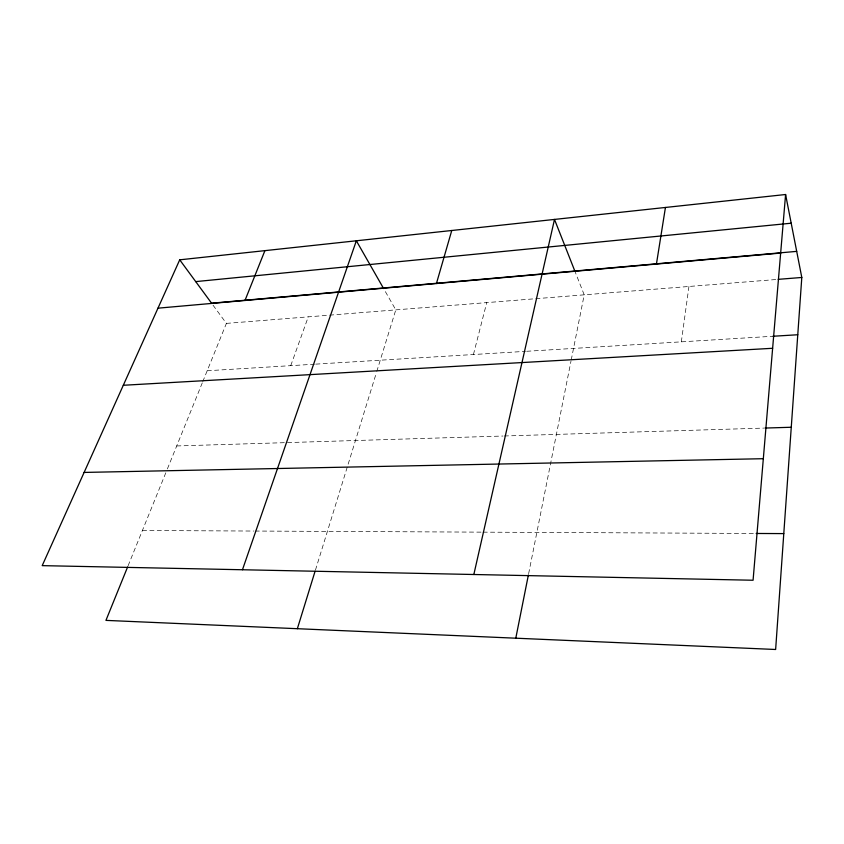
<?xml version="1.0" encoding="UTF-8"?>
<svg xmlns="http://www.w3.org/2000/svg" width="844" height="844" viewBox="0 0 844 844"><rect width="100%" height="100%" fill="white"/><g stroke="black" fill="none" stroke-linecap="round" stroke-linejoin="round"><path stroke-width="0.63" stroke-dasharray="4.22 3.17" d="M681.33 341.852L688.947 286.475M528.639 573.688L570.966 361.253M571.23 359.966L584.206 294.83L574.827 271.029M473.431 354.522L486.735 302.616M315.456 570.069L376.382 372.753M376.772 371.497L395.794 309.875L383.303 287.994M290.747 365.663L308.271 316.859M128.109 565.723L166.89 470.119M167.386 468.916L202.275 382.891M202.76 381.678L226.403 323.389L211.58 303.207M226.403 323.389L776.87 279.459M207.191 370.759L314.443 364.218M315.762 364.133L525.432 351.357M526.73 351.273L772.914 336.26M176.691 445.959L502.971 436.031M504.279 435.989L763.672 428.098M142.404 530.507L253.77 531.045M255.088 531.045L481.776 532.142M483.084 532.153L754.884 533.461"/><path stroke-width="1.27" d="M785.595 194.51L753.08 580.239L42.2 565.638L179.719 259.825L785.595 194.51L801.8 277.465L775.636 649.49L105.943 620.382L127.623 566.946M656.432 264.067L665.441 207.466M515.789 638.191L528.386 574.986M473.832 574.5L554.497 219.429L574.827 271.029M436.422 283.542L451.762 230.496M297.352 628.706L315.065 571.314M242.46 569.753L356.347 240.783L383.303 287.994M244.971 300.485L264.91 250.647M195.724 281.611L791.197 223.206M796.704 251.375L211.58 303.207L179.719 259.825M157.976 308.176L780.658 253.073M778.179 279.353L801.8 277.465M772.914 336.26L797.77 334.751M123.308 385.275L772.629 348.287M764.991 428.056L791.261 427.254M84.115 472.429L763.324 458.703M756.192 533.471L783.781 533.598"/></g></svg>
